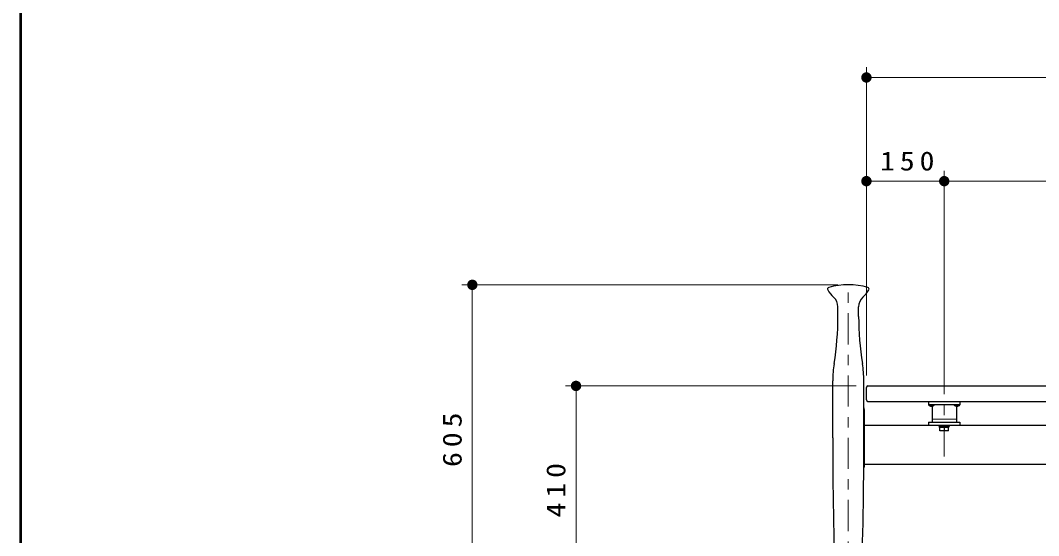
# Model space of a CAD drawing. Units: millimetres on the paper, scale 1:20. Extents: x -385 to 0, y 0 to 267.
# Drawn here: x -385 to -286.8, y 112.5 to 162.2 of the extents above; entities that cross this region are included whole.
import ezdxf

# ---------------------------------------------------------------- set-up
doc = ezdxf.new("R2010")
doc.units = ezdxf.units.MM
doc.linetypes.add('USER1', pattern=[4.5, 2.5, -2])
doc.linetypes.add('USER2', pattern=[6, 3, -1, 1, -1])
doc.layers.add('1_20', color=7, linetype='Continuous', lineweight=25)
doc.layers.add('LY_3', color=7, linetype='Continuous', lineweight=13)
doc.styles.add('ＭＳ ゴシック', font='')
doc.styles.get('ＭＳ ゴシック').set_extended_font_data('MS Gothic')

# ---------------------------------------------------------------- blocks, each defined once
blk = doc.blocks.new('filled_dot')
at = {"color": 0, "linetype": 'Continuous', "lineweight": -2, "const_width": 1.25}
blk.add_lwpolyline([(-0.625, 0, 1), (0.625, 0, 1)], format="xyb", close=True, dxfattribs=at)

msp = doc.modelspace()

# ---------------------------------------------------------------- linework, layer by layer
at = {"layer": '1_20', "lineweight": 13}
for p, q in [((-303.425, 127.94), (-303.425, 157.69)), ((-303.425, 156.69), (-213.425, 156.69)), ((-295.925, 127.94), (-295.925, 147.69)), ((-303.425, 146.69), (-295.925, 146.69)), ((-295.925, 146.69), (-258.425, 146.69)), ((-306.175, 136.69), (-342.425, 136.69)), ((-341.425, 106.44), (-341.425, 136.69)), ((-304.425, 126.94), (-332.425, 126.94)), ((-331.425, 106.44), (-331.425, 126.94))]:
    msp.add_line(p, q, dxfattribs=at)
at = {"layer": '1_20', "linetype": 'USER2', "lineweight": 13}
for p, q in [((-305.175, 106.94), (-305.175, 136.699)), ((-295.925, 120.131), (-295.925, 128.334))]:
    msp.add_line(p, q, dxfattribs=at)
at = {"layer": '1_20', "color": 4}
for p, q in [((-306.175, 133.648), (-306.175, 134.572)), ((-304.175, 133.648), (-304.175, 134.572)), ((-306.675, 121.94), (-306.675, 127.433)), ((-303.675, 121.94), (-303.675, 127.433))]:
    msp.add_line(p, q, dxfattribs=at)
at = {"layer": '1_20'}
for p, q in [((-303.425, 125.59), (-303.425, 126.79)), ((-303.275, 126.94), (-213.575, 126.94)), ((-303.275, 125.44), (-213.575, 125.44)), ((-297.445, 125.14), (-297.445, 125.115)), ((-297.445, 125.14), (-296.855, 125.14)), ((-297.445, 125.115), (-296.855, 125.115)), ((-297.425, 125.44), (-297.425, 125.14)), ((-297.425, 125.14), (-294.425, 125.14)), ((-297.1, 125.14), (-297.1, 123.44)), ((-296.855, 125.14), (-296.855, 125.115)), ((-294.995, 125.14), (-294.995, 125.115)), ((-294.995, 125.14), (-294.405, 125.14)), ((-294.995, 125.115), (-294.405, 125.115)), ((-294.75, 125.14), (-294.75, 123.44)), ((-294.425, 125.44), (-294.425, 125.14)), ((-294.405, 125.14), (-294.405, 125.115)), ((-303.625, 123.14), (-213.225, 123.14)), ((-297.425, 123.44), (-297.425, 123.14)), ((-297.425, 123.44), (-294.425, 123.44)), ((-297.1, 123.44), (-294.75, 123.44)), ((-296.45, 123.14), (-296.45, 123.04)), ((-296.45, 123.14), (-295.4, 123.14)), ((-296.45, 123.04), (-295.4, 123.04)), ((-295.465, 123.04), (-296.385, 123.04)), ((-296.385, 122.915), (-296.385, 123.04)), ((-295.465, 122.915), (-296.385, 122.915)), ((-296.35, 122.595), (-296.35, 122.915)), ((-295.962, 122.915), (-295.928, 123.04)), ((-295.925, 122.915), (-295.925, 122.595)), ((-295.922, 122.915), (-295.888, 123.04)), ((-295.5, 122.595), (-295.5, 122.915)), ((-295.465, 122.915), (-295.465, 123.04)), ((-295.4, 123.04), (-295.4, 123.14)), ((-294.425, 123.44), (-294.425, 123.14)), ((-295.5, 122.595), (-296.35, 122.595)), ((-303.625, 119.09), (-303.688, 119.09)), ((-303.625, 119.39), (-213.225, 119.39))]:
    msp.add_line(p, q, dxfattribs=at)
at = {"layer": '1_20', "color": 131}
msp.add_line((-303.625, 119.09), (-303.625, 124.64), dxfattribs=at)
at = {"layer": '1_20', "linetype": 'USER1', "lineweight": 13}
msp.add_line((-297.1, 123.74), (-294.75, 123.74), dxfattribs=at)
at = {"layer": '1_20', "color": 4}
for centre, radius, start, end in [((-305.175, 129.57), 7.12, 74.6079, 105.3921), ((-307.025, 136.29), 0.15, 105.3921, 213.20587), ((-304.731, 137.558), 2.771, 208.93513, 227.92204), ((-307.428, 134.572), 1.253, 0, 47.92204), ((-302.922, 134.572), 1.253, 132.07796, 180), ((-305.618, 137.558), 2.771, 312.07795, 331.06487), ((-303.325, 136.29), 0.15, 326.79413, 74.6079), ((-334.63, 133.648), 28.456, 350.79971, 0), ((-275.719, 133.648), 28.456, 180, 189.2003), ((-296.264, 127.433), 10.411, 170.7997, 180), ((-314.086, 127.433), 10.411, 0, 9.2003), ((120.922, 121.94), 427.597, 180, 181.95969), ((-731.272, 121.94), 427.597, 358.04031, 0)]:
    msp.add_arc(centre, radius, start, end, dxfattribs=at)
at = {"layer": '1_20'}
for centre, radius, start, end in [((-303.275, 126.79), 0.15, 90, 180), ((-303.275, 125.59), 0.15, 180, 270), ((-297.15, 125.385), 0.4, 222.43594, 317.56406), ((-294.7, 125.385), 0.4, 222.43594, 317.56406)]:
    msp.add_arc(centre, radius, start, end, dxfattribs=at)
at = {"layer": '1_20', "color": 131}
msp.add_arc((-304.075, 124.64), 0.45, 0, 27.26604, dxfattribs=at)
at = {"layer": 'LY_3', "lineweight": 50}
msp.add_line((-385, 267), (-385, 0), dxfattribs=at)

# ---------------------------------------------------------------- block references
at = {"layer": '1_20', "lineweight": 13, "xscale": 0.4, "yscale": 0.4}
for p in [(-303.425, 156.69), (-303.425, 146.69), (-295.925, 146.69)]:
    msp.add_blockref('filled_dot', p, dxfattribs=at)
for p, rotation in [((-295.925, 146.69), 180), ((-341.425, 136.69), 270), ((-331.425, 126.94), 270)]:
    msp.add_blockref('filled_dot', p, dxfattribs=dict(at, rotation=rotation))

# ---------------------------------------------------------------- texts
at = {"layer": '1_20', "insert": (-299.254, 147.69), "char_height": 1.833, "attachment_point": 8, "style": 'ＭＳ ゴシック'}
msp.add_mtext('\\T1.33;\\W1.15;150', dxfattribs=at)
at = {"layer": '1_20', "char_height": 1.833, "attachment_point": 8, "rotation": 90, "style": 'ＭＳ ゴシック'}
for s, insert in [('\\T1.33;\\W1.15;605', (-342.425, 121.98)), ('\\T1.33;\\W1.15;410', (-332.425, 117.111))]:
    msp.add_mtext(s, dxfattribs=dict(at, insert=insert))

doc.saveas('drawing.dxf')
